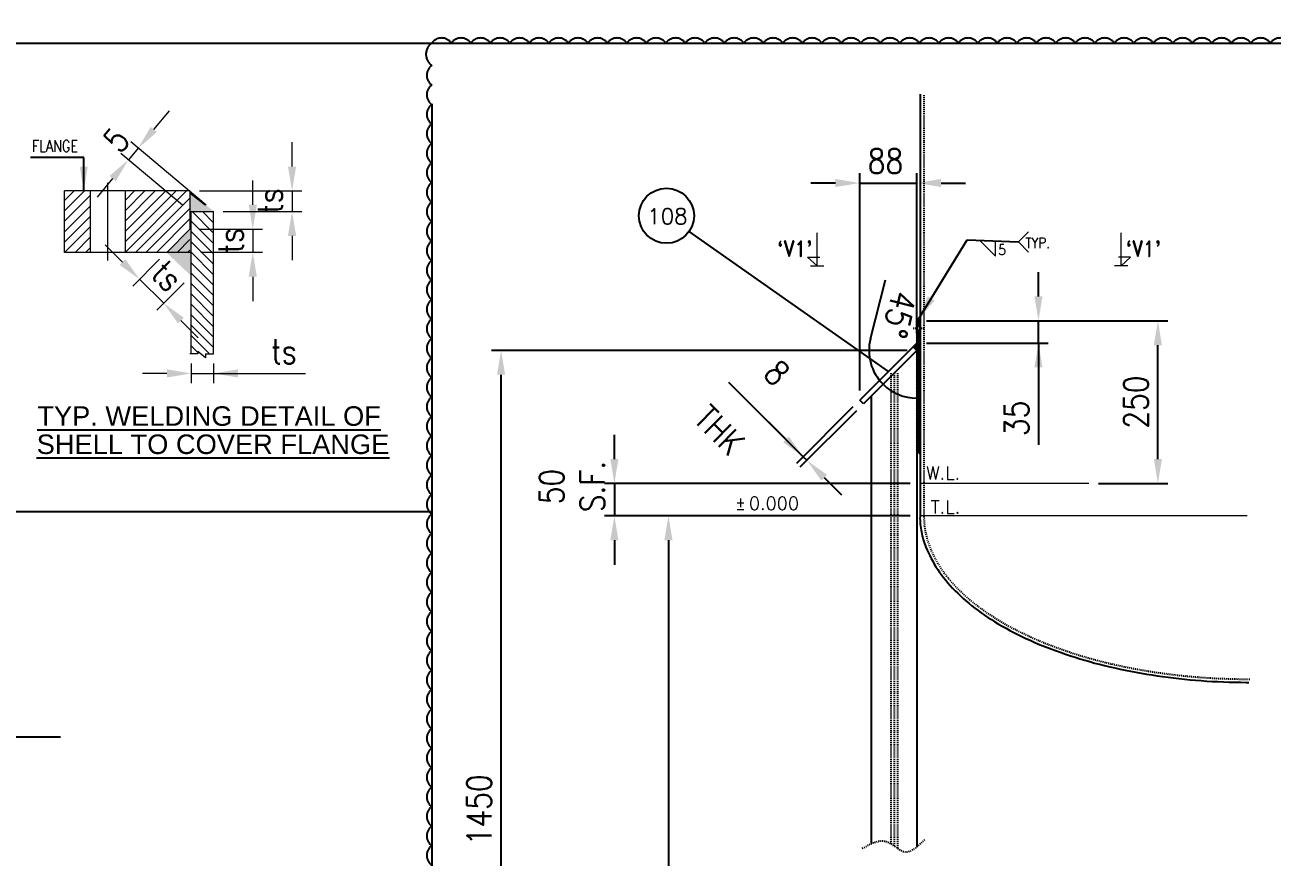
# Model space of a CAD drawing. Header units: inches. Extents: x -100737 to -99065, y -38026 to -37432.
# Drawn here: x -100535.1 to -100407.2, y -37823.9 to -37738.6 of the extents above; entities that cross this region are included whole.
import ezdxf
from ezdxf.enums import TextEntityAlignment as Align

# ---------------------------------------------------------------- set-up
doc = ezdxf.new("R2010")
doc.units = ezdxf.units.IN
doc.header["$LTSCALE"] = 200
doc.header["$MEASUREMENT"] = 0
for name, pattern in [('CENTER', [2, 1.25, -0.25, 0.25, -0.25]), ('CENTER2', [1.125, 0.75, -0.125, 0.125, -0.125]), ('DASHED', [0.75, 0.5, -0.25])]:
    doc.linetypes.add(name, pattern=pattern)
for name, color, linetype, lineweight in [('1 (CEN)', 1, 'CENTER2', 9), ('AM_5', 3, 'Continuous', 15), ('EQUIPMENT', 4, 'Continuous', 13), ('HAT', 8, 'Continuous', 9), ('OBJECT', 7, 'Continuous', 18), ('SEAM JOINT1', 4, 'SEAM', 13)]:
    doc.layers.add(name, color=color, linetype=linetype, lineweight=lineweight)
for name, color, linetype in [('CENTER', 1, 'CENTER'), ('DIM', 1, 'Continuous'), ('DIMENSION', 8, 'Continuous'), ('EQ', 7, 'Continuous'), ('EQPT', 6, 'Continuous'), ('hatch', 120, 'Continuous'), ('text', 3, 'Continuous'), ('WELD', 5, 'Continuous')]:
    doc.layers.add(name, color=color, linetype=linetype)
doc.styles.add('ARIAL', font='arial.ttf')
doc.styles.add('ROMAND', font='romand.shx', dxfattribs={"width": 0.8})
doc.styles.add('ROMANS', font='romans.shx', dxfattribs={"width": 0.85})
doc.styles.add('RS', font='ROMANS.shx', dxfattribs={"width": 0.8})
doc.styles.get("Standard").update_dxf_attribs({"font": 'romans.shx'})
doc.linetypes.add('SEAM', pattern='A,2,["X",Standard,S=1,R=0,X=0,Y=-0.5],2', length=4)
doc.linetypes.add('SEAM LINE', pattern='A,0.5,-0.2,["X",Standard,S=0.1,R=0,X=-0.1,Y=-0.05],-0.2', length=0.9)
doc.dimstyles.new('VEP-8', dxfattribs={"dimscale": 0, "dimtxt": 2.5, "dimasz": 2.5, "dimexe": 1, "dimexo": 1, "dimgap": 1, "dimtad": 1, "dimdec": 0, "dimlfac": 15, "dimzin": 9, "dimdsep": 46, "dimtxsty": 'ROMANS', "dimcen": 0, "dimclrd": 256, "dimclre": 256, "dimclrt": 3, "dimadec": 0, "dimazin": 2, "dimtfac": 1, "dimtdec": 1, "dimtmove": 0, "dimatfit": 3, "dimfxl": 1, "dimlwd": -1, "dimlwe": -1, "dimarcsym": 1})
doc.dimstyles.new('VEP-8$0', dxfattribs={"dimscale": 0, "dimtxt": 2.5, "dimasz": 2.5, "dimexe": 1, "dimexo": 1, "dimgap": 1, "dimtad": 1, "dimdec": 0, "dimlfac": 15, "dimzin": 9, "dimdsep": 46, "dimtxsty": 'ROMANS', "dimcen": 0, "dimclrd": 256, "dimclre": 256, "dimclrt": 3, "dimadec": 0, "dimazin": 2, "dimtfac": 1, "dimtdec": 1, "dimtmove": 0, "dimatfit": 3, "dimfxl": 1, "dimlwd": -1, "dimlwe": -1, "dimarcsym": 1})
pattern_1 = [(45, (-101006.26673, -37454.201988), (-0.0294627825, 0.0294627825), []), (135, (-101006.26673, -37454.201988), (-0.0294627825, -0.0294627825), [])]

# ---------------------------------------------------------------- blocks, each defined once
blk = doc.blocks.new('*D63')
at = {"layer": 'AM_5', "color": 8, "transparency": 16777216}
for p, q in [((-100518.01, -37773.33), (-100518.01, -37775.36)), ((-100515.72, -37773.34), (-100515.72, -37775.36)), ((-100520.51, -37774.36), (-100523.01, -37774.36)), ((-100518.01, -37774.36), (-100515.72, -37774.36)), ((-100515.72, -37774.36), (-100506.29, -37774.36)), ((-100513.22, -37774.36), (-100510.72, -37774.36))]:
    blk.add_line(p, q, dxfattribs=at)
for points in [[(-100520.51, -37774.78), (-100520.51, -37773.94), (-100518.01, -37774.36)], [(-100513.22, -37773.94), (-100513.22, -37774.78), (-100515.72, -37774.36)]]:
    blk.add_solid(points, dxfattribs=at)
at = {"layer": 'Defpoints', "color": 0, "transparency": 16777216}
for p in [(-100518.01, -37772.33), (-100515.72, -37772.34), (-100515.72, -37774.36)]:
    blk.add_point(p, dxfattribs=at)
at = {"layer": 'AM_5', "color": 3, "linetype": 'DASHED', "ltscale": 10, "transparency": 16777216, "insert": (-100508.5, -37772.11), "char_height": 2.5, "attachment_point": 5, "style": 'ROMANS'}
blk.add_mtext('ts', dxfattribs=at)
blk = doc.blocks.new('*D64')
at = {"layer": 'AM_5', "color": 8, "transparency": 16777216}
for p, q in [((-100507.67, -37753.15), (-100507.67, -37750.65)), ((-100517.15, -37755.65), (-100506.67, -37755.65)), ((-100507.67, -37755.65), (-100507.67, -37757.76)), ((-100514.72, -37757.76), (-100506.67, -37757.76)), ((-100507.67, -37760.26), (-100507.67, -37762.76))]:
    blk.add_line(p, q, dxfattribs=at)
for points in [[(-100508.09, -37753.15), (-100507.25, -37753.15), (-100507.67, -37755.65)], [(-100507.25, -37760.26), (-100508.09, -37760.26), (-100507.67, -37757.76)]]:
    blk.add_solid(points, dxfattribs=at)
at = {"layer": 'Defpoints', "color": 0, "transparency": 16777216}
for p in [(-100518.15, -37755.65), (-100515.72, -37757.76), (-100507.67, -37757.76)]:
    blk.add_point(p, dxfattribs=at)
at = {"layer": 'AM_5', "color": 3, "linetype": 'DASHED', "ltscale": 10, "transparency": 16777216, "insert": (-100509.92, -37756.7), "char_height": 2.5, "attachment_point": 5, "rotation": 90, "style": 'ROMANS'}
blk.add_mtext('ts', dxfattribs=at)
blk = doc.blocks.new('*D65')
at = {"layer": 'AM_5', "color": 8, "transparency": 16777216}
for p, q in [((-100511.7, -37757.07), (-100511.7, -37754.57)), ((-100517.15, -37759.57), (-100510.7, -37759.57)), ((-100511.7, -37759.57), (-100511.7, -37761.94)), ((-100517.01, -37761.94), (-100510.7, -37761.94)), ((-100511.7, -37764.44), (-100511.7, -37766.94))]:
    blk.add_line(p, q, dxfattribs=at)
for points in [[(-100512.12, -37757.07), (-100511.28, -37757.07), (-100511.7, -37759.57)], [(-100511.28, -37764.44), (-100512.12, -37764.44), (-100511.7, -37761.94)]]:
    blk.add_solid(points, dxfattribs=at)
at = {"layer": 'Defpoints', "color": 0, "transparency": 16777216}
for p in [(-100518.15, -37759.57), (-100518.01, -37761.94), (-100511.7, -37761.94)]:
    blk.add_point(p, dxfattribs=at)
at = {"layer": 'AM_5', "color": 3, "linetype": 'DASHED', "ltscale": 10, "transparency": 16777216, "insert": (-100513.95, -37760.76), "char_height": 2.5, "attachment_point": 5, "rotation": 90, "style": 'ROMANS'}
blk.add_mtext('ts', dxfattribs=at)
blk = doc.blocks.new('*D66')
at = {"layer": 'AM_5', "color": 8, "transparency": 16777216}
for p, q in [((-100521.85, -37749.35), (-100520.24, -37747.43)), ((-100516.48, -37757.11), (-100524.22, -37750.62)), ((-100518.92, -37757.11), (-100525.23, -37751.82)), ((-100523.45, -37751.26), (-100524.46, -37752.46)), ((-100526.07, -37754.38), (-100527.67, -37756.29))]:
    blk.add_line(p, q, dxfattribs=at)
for points in [[(-100522.17, -37749.08), (-100521.53, -37749.61), (-100523.45, -37751.26)], [(-100525.75, -37754.64), (-100526.39, -37754.11), (-100524.46, -37752.46)]]:
    blk.add_solid(points, dxfattribs=at)
at = {"layer": 'Defpoints', "color": 0, "transparency": 16777216}
for p in [(-100524.46, -37752.46), (-100518.15, -37757.76), (-100515.71, -37757.76)]:
    blk.add_point(p, dxfattribs=at)
at = {"layer": 'AM_5', "color": 3, "linetype": 'DASHED', "ltscale": 10, "transparency": 16777216, "insert": (-100525.68, -37750.42), "char_height": 2.5, "attachment_point": 5, "rotation": 50, "style": 'ROMANS'}
blk.add_mtext('5', dxfattribs=at)
blk = doc.blocks.new('*D67')
at = {"layer": 'AM_5', "color": 8, "transparency": 16777216}
for p, q in [((-100525.07, -37762.94), (-100526.84, -37761.17)), ((-100521.25, -37762.65), (-100524.01, -37765.41)), ((-100523.3, -37764.71), (-100520.83, -37767.17)), ((-100518.72, -37765.06), (-100521.54, -37767.88)), ((-100519.07, -37768.94), (-100517.3, -37770.71))]:
    blk.add_line(p, q, dxfattribs=at)
for points in [[(-100525.36, -37763.23), (-100524.78, -37762.64), (-100523.3, -37764.71)], [(-100518.77, -37768.65), (-100519.36, -37769.24), (-100520.83, -37767.17)]]:
    blk.add_solid(points, dxfattribs=at)
at = {"layer": 'Defpoints', "color": 0, "transparency": 16777216}
for p in [(-100520.54, -37761.94), (-100518.01, -37764.35), (-100520.83, -37767.17)]:
    blk.add_point(p, dxfattribs=at)
at = {"layer": 'AM_5', "color": 3, "linetype": 'DASHED', "ltscale": 10, "transparency": 16777216, "insert": (-100520.48, -37764.35), "char_height": 2.5, "attachment_point": 5, "rotation": 315, "style": 'ROMANS'}
blk.add_mtext('ts', dxfattribs=at)
blk = doc.blocks.new('*D100')
at = {"layer": 'Defpoints', "color": 0, "transparency": 16777216}
for p in [(-100486.23, -37772), (-100443.6, -37772), (-100448.24, -37867.9)]:
    blk.add_point(p, dxfattribs=at)
at = {"layer": 'DIMENSION', "transparency": 16777216}
for p, q in [((-100444.6, -37772), (-100487.23, -37772)), ((-100486.23, -37865.4), (-100486.23, -37774.5)), ((-100449.24, -37867.9), (-100487.23, -37867.9))]:
    blk.add_line(p, q, dxfattribs=at)
for points in [[(-100485.82, -37774.5), (-100486.65, -37774.5), (-100486.23, -37772)], [(-100486.65, -37865.4), (-100485.82, -37865.4), (-100486.23, -37867.9)]]:
    blk.add_solid(points, dxfattribs=at)
at = {"layer": 'DIMENSION', "color": 3, "linetype": 'DASHED', "ltscale": 10, "transparency": 16777216, "insert": (-100488.48, -37819.11), "char_height": 2.5, "attachment_point": 5, "rotation": 90, "style": 'ROMANS'}
blk.add_mtext('1450', dxfattribs=at)
blk = doc.blocks.new('*D98')
at = {"layer": 'Defpoints', "color": 0, "transparency": 16777216}
for p in [(-100443.6, -37754.84), (-100443.6, -37771.25), (-100449.45, -37777.1)]:
    blk.add_point(p, dxfattribs=at)
at = {"layer": 'DIMENSION', "transparency": 16777216}
for p, q in [((-100449.45, -37776.1), (-100449.45, -37753.84)), ((-100443.6, -37770.25), (-100443.6, -37753.84)), ((-100451.95, -37754.84), (-100454.45, -37754.84)), ((-100449.45, -37754.84), (-100443.6, -37754.84)), ((-100441.1, -37754.84), (-100438.6, -37754.84))]:
    blk.add_line(p, q, dxfattribs=at)
for points in [[(-100451.95, -37755.25), (-100451.95, -37754.42), (-100449.45, -37754.84)], [(-100441.1, -37754.42), (-100441.1, -37755.25), (-100443.6, -37754.84)]]:
    blk.add_solid(points, dxfattribs=at)
at = {"layer": 'DIMENSION', "color": 3, "linetype": 'DASHED', "ltscale": 10, "transparency": 16777216, "insert": (-100446.81, -37752.59), "char_height": 2.5, "attachment_point": 5, "style": 'ROMANS', "bg_fill": 3, "box_fill_scale": 1.25, "bg_fill_color": 256, "bg_fill_true_color": 13158600, "bg_fill_transparency": 0}
blk.add_mtext('88', dxfattribs=at)
blk = doc.blocks.new('*D99')
at = {"layer": 'Defpoints', "color": 0, "transparency": 16777216}
for p in [(-100443.6, -37768.97), (-100431.12, -37768.97), (-100443.6, -37771.25)]:
    blk.add_point(p, dxfattribs=at)
at = {"layer": 'DIMENSION', "transparency": 16777216}
for p, q in [((-100431.12, -37766.47), (-100431.12, -37763.97)), ((-100442.6, -37768.97), (-100430.12, -37768.97)), ((-100431.12, -37771.25), (-100431.12, -37768.97)), ((-100442.6, -37771.25), (-100430.12, -37771.25)), ((-100431.12, -37771.25), (-100431.12, -37781.69)), ((-100431.12, -37773.75), (-100431.12, -37776.25))]:
    blk.add_line(p, q, dxfattribs=at)
for points in [[(-100431.54, -37766.47), (-100430.71, -37766.47), (-100431.12, -37768.97)], [(-100430.71, -37773.75), (-100431.54, -37773.75), (-100431.12, -37771.25)]]:
    blk.add_solid(points, dxfattribs=at)
at = {"layer": 'DIMENSION', "color": 3, "linetype": 'DASHED', "ltscale": 10, "transparency": 16777216, "insert": (-100433.37, -37778.97), "char_height": 2.5, "attachment_point": 5, "rotation": 90, "style": 'ROMANS', "bg_fill": 3, "box_fill_scale": 1.25, "bg_fill_color": 256, "bg_fill_true_color": 13158600, "bg_fill_transparency": 0}
blk.add_mtext('35', dxfattribs=at)
blk = doc.blocks.new('*D90')
at = {"layer": 'Defpoints', "color": 0, "transparency": 16777216}
for p in [(-100443.27, -37788.97), (-100469.07, -37869.77), (-100450.64, -37869.77)]:
    blk.add_point(p, dxfattribs=at)
at = {"layer": 'DIMENSION', "ltscale": 10, "transparency": 16777216}
for p, q in [((-100444.27, -37788.97), (-100470.07, -37788.97)), ((-100469.07, -37791.47), (-100469.07, -37867.27)), ((-100451.64, -37869.77), (-100470.07, -37869.77))]:
    blk.add_line(p, q, dxfattribs=at)
at = {"layer": 'DIMENSION', "transparency": 16777216}
for points in [[(-100468.65, -37791.47), (-100469.49, -37791.47), (-100469.07, -37788.97)], [(-100469.49, -37867.27), (-100468.65, -37867.27), (-100469.07, -37869.77)]]:
    blk.add_solid(points, dxfattribs=at)
at = {"layer": 'DIMENSION', "color": 3, "linetype": 'DASHED', "ltscale": 10, "transparency": 16777216, "insert": (-100471.32, -37828.68), "char_height": 2.5, "attachment_point": 5, "rotation": 90, "style": 'ROMANS'}
blk.add_mtext('1212', dxfattribs=at)
blk = doc.blocks.new('*D92')
at = {"layer": 'Defpoints', "color": 0, "transparency": 16777216}
for p in [(-100443.27, -37768.97), (-100418.87, -37768.97), (-100425.96, -37785.64)]:
    blk.add_point(p, dxfattribs=at)
at = {"layer": 'DIMENSION', "ltscale": 10, "transparency": 16777216}
for p, q in [((-100442.27, -37768.97), (-100417.87, -37768.97)), ((-100418.87, -37783.14), (-100418.87, -37771.47)), ((-100424.96, -37785.64), (-100417.87, -37785.64))]:
    blk.add_line(p, q, dxfattribs=at)
at = {"layer": 'DIMENSION', "transparency": 16777216}
for points in [[(-100418.46, -37771.47), (-100419.29, -37771.47), (-100418.87, -37768.97)], [(-100419.29, -37783.14), (-100418.46, -37783.14), (-100418.87, -37785.64)]]:
    blk.add_solid(points, dxfattribs=at)
at = {"layer": 'DIMENSION', "color": 3, "linetype": 'DASHED', "ltscale": 10, "transparency": 16777216, "insert": (-100421.12, -37777.3), "char_height": 2.5, "attachment_point": 5, "rotation": 90, "style": 'ROMANS'}
blk.add_mtext('250', dxfattribs=at)
blk = doc.blocks.new('*D93')
at = {"layer": 'Defpoints', "color": 0, "transparency": 16777216}
for p in [(-100443.6, -37768.97), (-100443.6, -37772), (-100449.07, -37777.47), (-100444.87, -37776.73), (-100443.6, -37822.92)]:
    blk.add_point(p, dxfattribs=at)
at = {"layer": 'DIMENSION', "ltscale": 10, "transparency": 16777216}
blk.add_line((-100448.35, -37770.81), (-100446.82, -37764.75), dxfattribs=at)
for start, end in [(165.844, 225), (225, 270)]:
    blk.add_arc((-100443.6, -37772), 4.9, start, end, dxfattribs=at)
at = {"layer": 'DIMENSION', "color": 3, "linetype": 'DASHED', "ltscale": 10, "transparency": 16777216, "insert": (-100445.4, -37768.33), "char_height": 2.5, "attachment_point": 5, "rotation": 255.844, "style": 'ROMANS'}
blk.add_mtext('45%%d', dxfattribs=at)
blk = doc.blocks.new('*D94')
at = {"layer": 'Defpoints', "color": 0, "transparency": 16777216}
for p in [(-100443.27, -37785.64), (-100474.61, -37788.97), (-100443.27, -37788.97)]:
    blk.add_point(p, dxfattribs=at)
at = {"layer": 'DIMENSION', "ltscale": 10, "transparency": 16777216}
for p, q in [((-100474.61, -37783.14), (-100474.61, -37780.64)), ((-100444.27, -37785.64), (-100475.61, -37785.64)), ((-100474.61, -37785.64), (-100474.61, -37788.97)), ((-100444.27, -37788.97), (-100475.61, -37788.97)), ((-100474.61, -37791.47), (-100474.61, -37793.97))]:
    blk.add_line(p, q, dxfattribs=at)
at = {"layer": 'DIMENSION', "transparency": 16777216}
for points in [[(-100475.03, -37783.14), (-100474.2, -37783.14), (-100474.61, -37785.64)], [(-100474.2, -37791.47), (-100475.03, -37791.47), (-100474.61, -37788.97)]]:
    blk.add_solid(points, dxfattribs=at)
at = {"layer": 'DIMENSION', "color": 3, "linetype": 'DASHED', "ltscale": 10, "transparency": 16777216, "insert": (-100478.95, -37785.96), "char_height": 2.5, "attachment_point": 5, "rotation": 90, "style": 'ROMANS'}
blk.add_mtext('50\\PS.F.', dxfattribs=at)
blk = doc.blocks.new('*D207')
at = {"layer": 'Defpoints', "color": 0, "transparency": 16777216}
for p in [(-100449.45, -37777.1), (-100449.07, -37777.47), (-100454.87, -37783.27)]:
    blk.add_point(p, dxfattribs=at)
at = {"layer": 'DIMENSION', "transparency": 16777216}
for p, q in [((-100455.25, -37782.9), (-100462.86, -37775.28)), ((-100450.15, -37777.8), (-100455.95, -37783.6)), ((-100449.78, -37778.18), (-100455.58, -37783.98)), ((-100457.01, -37781.13), (-100458.78, -37779.36)), ((-100455.25, -37782.9), (-100454.87, -37783.27)), ((-100453.1, -37785.04), (-100451.33, -37786.81))]:
    blk.add_line(p, q, dxfattribs=at)
for points in [[(-100457.31, -37781.42), (-100456.72, -37780.83), (-100455.25, -37782.9)], [(-100452.81, -37784.75), (-100453.4, -37785.34), (-100454.87, -37783.27)]]:
    blk.add_solid(points, dxfattribs=at)
at = {"layer": 'DIMENSION', "color": 3, "linetype": 'DASHED', "ltscale": 10, "transparency": 16777216, "insert": (-100460.89, -37777.25), "char_height": 2.5, "attachment_point": 5, "rotation": 315, "style": 'ROMANS'}
blk.add_mtext('8\\P\\PTHK', dxfattribs=at)

msp = doc.modelspace()

# ---------------------------------------------------------------- hatches: boundary and pattern name
at = {"layer": 'HAT', "lineweight": 15}
h = msp.add_hatch(dxfattribs=at)
h.set_pattern_fill('ANSI31', color=256, scale=6.036124, style=0)
h.set_pattern_definition([(45, (-106211.0196, -41977.98496), (-0.53352302, 0.53352302), [])])
h.paths.add_polyline_path([(-100528.381, -37755.648), (-100531.011, -37755.648), (-100531.011, -37761.944), (-100529.129, -37761.944), (-100528.381, -37761.944)])
h = msp.add_hatch(dxfattribs=at)
h.set_pattern_fill('ANSI31', color=256, scale=6.036124, style=0)
h.set_pattern_definition([(45, (-103754.8177, -40754.0216), (-0.53352302, 0.53352302), [])])
h.paths.add_polyline_path([(-100518.153, -37755.648), (-100524.795, -37755.648), (-100524.795, -37761.944), (-100518.153, -37761.944)])
h = msp.add_hatch(dxfattribs=at)
h.set_pattern_fill('ANSI31', color=256, scale=6.036184, angle=90, style=0)
h.set_pattern_definition([(135, (-100561.47834, -37749.42066), (-0.533528, -0.533528), [])])
h.paths.add_polyline_path([(-100518.014, -37757.755), (-100518.014, -37772.339), (-100517.34, -37772.339), (-100517.34, -37772.097), (-100516.559, -37772.746), (-100516.559, -37772.339), (-100515.715, -37772.339), (-100515.715, -37757.755)])
at = {"layer": 'hatch', "lineweight": 15, "ltscale": 0.01}
for points in [[(-100518.153, -37755.74), (-100518.153, -37757.755), (-100515.715, -37757.739)], [(-100518.014, -37761.944), (-100520.567, -37761.944), (-100518.014, -37759.53)], [(-100518.014, -37761.944), (-100520.567, -37761.944), (-100518.014, -37764.359)]]:
    msp.add_hatch(color=256, dxfattribs=at).paths.add_polyline_path(points)
at = {"layer": 'WELD'}
h = msp.add_hatch(dxfattribs=at)
h.set_pattern_fill('ANSI37', color=256, scale=0.333333)
h.set_pattern_definition(pattern_1)
h.paths.add_polyline_path([(-100443.267, -37768.972), (-100443.267, -37768.638), (-100443.601, -37768.972)])
h = msp.add_hatch(dxfattribs=at)
h.set_pattern_fill('ANSI37', color=256, scale=0.333333)
h.set_pattern_definition([(45, (-98891.319683, -38061.451614), (-0.0294627825, 0.0294627825), []), (135, (-98891.319683, -38061.451614), (-0.0294627825, -0.0294627825), [])])
h.paths.add_polyline_path([(-100443.601, -37771.25), (-100443.978, -37771.627), (-100443.601, -37772.004)])

# ---------------------------------------------------------------- linework, layer by layer
for p, q in [((-100443.601, -37768.972), (-100443.267, -37768.638)), ((-100443.267, -37768.972), (-100443.601, -37768.972)), ((-100443.601, -37768.972), (-100443.601, -37822.919)), ((-100443.601, -37771.25), (-100449.448, -37777.097)), ((-100443.601, -37772.004), (-100449.071, -37777.474)), ((-100443.601, -37772.004), (-100443.978, -37771.627)), ((-100449.071, -37777.474), (-100449.448, -37777.097)), ((-100448.244, -37822.568), (-100448.244, -37776.647))]:
    msp.add_line(p, q)
msp.add_open_spline([(-100443.267, -37789.038, -0.905), (-100443.29, -37789.564, -0.905), (-100443.221, -37790.091, -0.905), (-100443.018, -37791.138, -0.905), (-100442.867, -37791.658, -0.905), (-100442.341, -37792.953, -0.905), (-100441.947, -37793.72, -0.905), (-100440.956, -37795.215, -0.905), (-100440.359, -37795.942, -0.905), (-100438.976, -37797.345, -0.905), (-100438.19, -37798.02, -0.905), (-100436.443, -37799.307, -0.905), (-100435.483, -37799.919, -0.905), (-100433.406, -37801.07, -0.905), (-100432.29, -37801.609, -0.905), (-100429.922, -37802.603, -0.905), (-100428.67, -37803.059, -0.905), (-100426.055, -37803.881, -0.905), (-100424.692, -37804.246, -0.905), (-100421.879, -37804.879, -0.905), (-100420.429, -37805.146, -0.905), (-100417.47, -37805.58, -0.905), (-100415.961, -37805.745, -0.905), (-100412.913, -37805.971, -0.905), (-100411.373, -37806.031, -0.905), (-100409.733, -37806.038, -0.905), (-100409.634, -37806.038, -0.905), (-100409.534, -37806.038, -0.905)], degree=3, knots=[6.2831853, 6.2831853, 6.2831853, 6.2831853, 6.3742748, 6.3742748, 6.4653643, 6.4653643, 6.6033343, 6.6033343, 6.7413042, 6.7413042, 6.8792741, 6.8792741, 7.0172441, 7.0172441, 7.155214, 7.155214, 7.293184, 7.293184, 7.4311539, 7.4311539, 7.5691238, 7.5691238, 7.7070938, 7.7070938, 7.8450637, 7.8450637, 7.8539816, 7.8539816, 7.8539816, 7.8539816])
at = {"layer": '1 (CEN)'}
msp.add_line((-100409.711, -37788.972), (-100443.267, -37788.972), dxfattribs=at)
at = {"layer": 'CENTER', "linetype": 'CENTER', "ltscale": 0.0001}
msp.add_line((-100445.922, -37774.326), (-100445.922, -37822.809), dxfattribs=at)
at = {"layer": 'CENTER'}
msp.add_line((-100558.68, -37811.617), (-100531.432, -37811.617), dxfattribs=at)
at = {"layer": 'DIMENSION', "color": 0, "linetype": 'DASHED'}
msp.add_line((-100493.34, -37446.708), (-100493.34, -37796.568), dxfattribs=at)
at = {"layer": 'DIMENSION'}
for p, q in [((-100706.947, -37740.486), (-100308.568, -37740.486)), ((-100493.34, -37788.539), (-100706.947, -37788.539)), ((-100493.34, -37796.568), (-100493.34, -37881.863))]:
    msp.add_line(p, q, dxfattribs=at)
at = {"layer": 'DIMENSION', "color": 7, "linetype": 'DASHED', "ltscale": 0.0001}
for p, q in [((-100446.256, -37774.326), (-100446.256, -37822.585)), ((-100445.589, -37774.326), (-100445.589, -37823.043))]:
    msp.add_line(p, q, dxfattribs=at)
at = {"layer": 'DIMENSION', "linetype": 'DASHED', "ltscale": 0.0001}
msp.add_ellipse((-100409.534, -37789.038, -0.905), major_axis=(-33.333, 0), ratio=0.5, start_param=0, end_param=1.5737782, dxfattribs=at)
at = {"layer": 'DIMENSION', "color": 4, "linetype": 'DASHED', "ltscale": 0.0001}
msp.add_spline([(-100449.187, -37823.066, -0.905), (-100446.707, -37822.364, -0.905), (-100444.851, -37823.397, -0.905), (-100442.755, -37822.14, -0.905)], degree=3, dxfattribs=at)
at = {"layer": 'EQ', "lineweight": 15}
for p, q in [((-100518.153, -37755.648, -0.033), (-100531.011, -37755.648, -0.033)), ((-100531.011, -37761.944, -0.033), (-100531.011, -37755.648, -0.033)), ((-100528.381, -37755.648, -0.033), (-100528.381, -37761.944, -0.033)), ((-100524.795, -37755.648, -0.033), (-100524.795, -37761.944, -0.033)), ((-100518.153, -37755.648, -0.033), (-100518.153, -37759.567, -0.033)), ((-100518.153, -37757.755, -0.033), (-100515.715, -37757.755, -0.033)), ((-100518.014, -37772.339, -0.033), (-100518.014, -37757.755, -0.033)), ((-100515.715, -37772.339, -0.033), (-100515.715, -37757.739, -0.033)), ((-100529.129, -37761.944, -0.033), (-100531.011, -37761.944, -0.033)), ((-100518.014, -37761.944, -0.033), (-100529.129, -37761.944, -0.033))]:
    msp.add_line(p, q, dxfattribs=at)
at = {"layer": 'EQUIPMENT', "color": 8, "lineweight": 15, "ltscale": 75}
for p, q in [((-100432.141, -37759.839, -0.905), (-100433.18, -37760.879, -0.905)), ((-100435.539, -37762.346, -0.905), (-100437.172, -37760.704, -0.905)), ((-100435.539, -37762.346, -0.905), (-100435.541, -37760.777, -0.905)), ((-100432.141, -37761.918, -0.905), (-100433.18, -37760.879, -0.905))]:
    msp.add_line(p, q, dxfattribs=at)
at = {"layer": 'hatch', "lineweight": 15, "ltscale": 0.01}
for p, q in [((-100518.153, -37755.836, -0.039), (-100516.569, -37757.058, -0.033)), ((-100517.34, -37772.339, -0.033), (-100518.153, -37772.339, -0.033)), ((-100516.559, -37772.746, -0.033), (-100517.34, -37772.097, -0.033)), ((-100517.34, -37772.097, -0.033), (-100517.34, -37772.339, -0.033)), ((-100516.559, -37772.339, -0.033), (-100515.715, -37772.339, -0.033)), ((-100516.559, -37772.339, -0.033), (-100516.559, -37772.746, -0.033))]:
    msp.add_line(p, q, dxfattribs=at)
at = {"layer": 'OBJECT', "color": 1, "linetype": 'CENTER2', "lineweight": 15, "ltscale": 5}
msp.add_line((-100526.588, -37754.827, -0.033), (-100526.588, -37762.765, -0.033), dxfattribs=at)
at = {"layer": 'OBJECT', "lineweight": 15, "ltscale": 0.8}
for p, q in [((-100422.639, -37763.342, -0.905), (-100422.639, -37759.941, -0.905)), ((-100421.961, -37763.342, -0.905), (-100423.317, -37763.342, -0.905)), ((-100421.674, -37762.446, -0.905), (-100422.915, -37762.446, -0.905)), ((-100421.674, -37762.446, -0.905), (-100422.639, -37763.342, -0.905))]:
    msp.add_line(p, q, dxfattribs=at)
at = {"layer": 'SEAM JOINT1', "linetype": 'SEAM LINE', "ltscale": 0.004}
msp.add_line((-100425.958, -37785.638, -0.915), (-100443.267, -37785.638, -0.915), dxfattribs=at)
at = {"layer": 'text', "color": 4}
msp.add_circle((-100469.272, -37758.193, -0.905), 2.824, dxfattribs=at)

# ---------------------------------------------------------------- texts
at = {"layer": 'DIMENSION', "color": 3, "style": 'ROMANS'}
msp.add_text('108', height=1.6, dxfattribs=at).set_placement((-100469.18, -37758.252, -0.905), align=Align.MIDDLE_CENTER)
at = {"layer": 'EQPT', "style": 'ARIAL'}
for s, p in [('%%UTYP. WELDING DETAIL OF', (-100533.798, -37779.729, -0.027)), ('%%USHELL TO COVER FLANGE', (-100533.862, -37782.623, -0.027))]:
    msp.add_text(s, height=2, dxfattribs=at).set_placement(p)
at = {"layer": 'OBJECT', "color": 3, "lineweight": 15, "style": 'RS'}
for s, height, width, p in [('FLANGE', 1.2, 0.8, (-100534.352, -37751.644, -0.033)), ('5', 1.067, 0.85, (-100435.24, -37762.215, -0.905)), ('TYP.', 1.0667, 0.85, (-100432.46, -37761.507, -0.905))]:
    msp.add_text(s, height=height, dxfattribs=dict(at, width=width)).set_placement(p)
at = {"layer": 'text', "color": 4, "style": 'ROMAND', "width": 0.85}
msp.add_text("`V1'", height=1.6, rotation=0.00011, dxfattribs=at).set_placement((-100420.363, -37762.378, -0.894), align=Align.CENTER)
at = {"layer": 'text', "style": 'ROMANS'}
for s, p in [('W.L.', (-100442.635, -37785.237, -0.915)), ('0.000', (-100460.819, -37788.354)), ('T.L.', (-100442.173, -37788.706, -0.915))]:
    msp.add_text(s, height=1.3333, dxfattribs=at).set_placement(p)
at = {"layer": 'text', "insert": (-100462.215, -37786.978), "char_height": 1.3333, "width": 2.53193, "attachment_point": 1, "style": 'ROMANS'}
msp.add_mtext('%%P', dxfattribs=at)

# ---------------------------------------------------------------- dimensions: what is measured, and where the dimension line sits
at = {"layer": 'AM_5'}
for base, p1, p2, angle, text, picture, middle in [((-100524.461, -37752.462, -0.017), (-100515.714, -37757.755, -0.033), (-100518.152, -37757.755, -0.033), 50, '5', '*D66', (-100523.957, -37751.862, -0.017)), ((-100507.67, -37757.755, -0.017), (-100518.153, -37755.648, -0.033), (-100515.715, -37757.755, -0.033), 90, 'ts', '*D64', (-100507.67, -37756.702, -0.017)), ((-100511.7, -37761.944, -0.017), (-100518.153, -37759.567, -0.033), (-100518.014, -37761.944, -0.033), 90, 'ts', '*D65', (-100511.7, -37760.756, -0.017)), ((-100520.834, -37767.174, -0.033), (-100520.54, -37761.944, -0.033), (-100518.014, -37764.353, -0.033), 135, 'ts', '*D67', (-100522.068, -37765.94, -0.033))]:
    dim = msp.add_linear_dim(base=base, p1=p1, p2=p2, angle=angle, text=text, dimstyle='VEP-8$0', override={"dimscale": 1, "dimclrd": 8, "dimclre": 8}, dxfattribs=at)
    dim.commit()
    dim.dimension.update_dxf_attribs({"geometry": picture, "text_midpoint": middle, "dimtype": 160})
dim = msp.add_linear_dim(base=(-100515.715, -37774.359, -0.033), p1=(-100518.014, -37772.327, -0.033), p2=(-100515.715, -37772.339, -0.033), text='ts', dimstyle='VEP-8$0', override={"dimscale": 1, "dimclrd": 8, "dimclre": 8}, dxfattribs=at)
dim.commit()
dim.dimension.update_dxf_attribs({"geometry": '*D63', "text_midpoint": (-100508.501, -37774.359, -0.033), "dimtype": 160})
at = {"layer": 'DIMENSION'}
dim = msp.add_linear_dim(base=(-100486.235, -37772.004), p1=(-100448.244, -37867.905), p2=(-100443.601, -37772.004), angle=90, text='1450', dimstyle='VEP-8$0', override={"dimscale": 1, "dimtxt": 2.5, "dimtxsty": 'ROMANS', "dimtfill": 0}, dxfattribs=at)
dim.commit()
dim.dimension.update_dxf_attribs({"geometry": '*D100', "text_midpoint": (-100486.235, -37819.109), "dimtype": 160})
at = {"layer": 'DIMENSION', "color": 0, "linetype": 'DASHED', "ltscale": 10}
dim = msp.add_linear_dim(base=(-100469.07, -37869.772, -0.915), p1=(-100443.267, -37788.972), p2=(-100450.639, -37869.772), angle=90, dimstyle='VEP-8$0', override={"dimscale": 1}, dxfattribs=at)
dim.commit()
dim.dimension.update_dxf_attribs({"geometry": '*D90', "text_midpoint": (-100469.07, -37828.677, -0.915), "dimtype": 160})

# ---------------------------------------------------------------- leaders
at = {"layer": 'DIM', "lineweight": 15, "ltscale": 0.8}
msp.add_leader([(-100529.028, -37755.648, -0.033), (-100529.028, -37752.203, -0.033), (-100534.498, -37752.203, -0.033)], dimstyle='VEP-8', override={"dimscale": 1, "dimadec": 0}, dxfattribs=at)

# ---------------------------------------------------------------- next in the draw order: dimensions: what is measured, and where the dimension line sits
at = {"layer": 'DIMENSION', "color": 7, "linetype": 'DASHED'}
dim = msp.add_linear_dim(base=(-100443.601, -37754.836, -0.905), p1=(-100449.448, -37777.097), p2=(-100443.601, -37771.25), text='88', dimstyle='VEP-8$0', override={"dimscale": 1, "dimtxt": 2.5, "dimlfac": 1, "dimtxsty": 'ROMANS', "dimfxl": 1.5, "dimtfill": 1}, dxfattribs=at)
dim.commit()
dim.dimension.update_dxf_attribs({"geometry": '*D98', "text_midpoint": (-100446.813, -37754.836, -0.905), "dimtype": 160})

# ---------------------------------------------------------------- next in the draw order: linework, layer by layer
msp.add_line((-100466.961, -37759.816, -0.905), (-100446.524, -37774.173), dxfattribs=at)
at = {"layer": 'OBJECT', "lineweight": 15, "ltscale": 0.8}
for p, q in [((-100453.827, -37763.342, -0.905), (-100453.827, -37759.941, -0.905)), ((-100454.792, -37762.446, -0.905), (-100453.827, -37763.342, -0.905)), ((-100454.792, -37762.446, -0.905), (-100453.551, -37762.446, -0.905)), ((-100454.505, -37763.342, -0.905), (-100453.149, -37763.342, -0.905))]:
    msp.add_line(p, q, dxfattribs=at)

# ---------------------------------------------------------------- next in the draw order: texts
at = {"layer": 'text', "color": 4, "style": 'ROMAND', "width": 0.85}
msp.add_text("`V1'", height=1.6, rotation=359.99989, dxfattribs=at).set_placement((-100456.103, -37762.378, -0.894), align=Align.CENTER)

# ---------------------------------------------------------------- next in the draw order: dimensions: what is measured, and where the dimension line sits
at = {"layer": 'DIMENSION', "color": 7, "linetype": 'DASHED'}
for base, p1, p2, angle, text, override, picture, middle, dimtype in [((-100431.123, -37768.972, -0.905), (-100443.601, -37771.25), (-100443.601, -37768.972), 90, '35', {"dimscale": 1, "dimtxt": 2.5, "dimlfac": 1, "dimtxsty": 'ROMANS', "dimfxl": 1.5, "dimtfill": 1}, '*D99', (-100431.123, -37778.97, -0.905), 160), ((-100454.87, -37783.273), (-100449.448, -37777.097), (-100449.071, -37777.474), 315, '8\\X\\PTHK', {"dimscale": 1, "dimtxt": 2.5, "dimgap": 0, "dimlfac": 1, "dimtxsty": 'ROMANS', "dimfxl": 1.5, "dimtfill": 0}, '*D207', (-100460.892, -37777.251), 161)]:
    dim = msp.add_linear_dim(base=base, p1=p1, p2=p2, angle=angle, text=text, dimstyle='VEP-8$0', override=override, dxfattribs=at)
    dim.commit()
    dim.dimension.update_dxf_attribs({"geometry": picture, "text_midpoint": middle, "dimtype": dimtype})

# ---------------------------------------------------------------- next in the draw order: hatches: boundary and pattern name
at = {"layer": 'DIMENSION', "linetype": 'DASHED', "ltscale": 10}
h = msp.add_hatch(dxfattribs=at)
h.set_pattern_fill('ANSI31', color=2, angle=15)
h.set_pattern_definition([(60, (-1067.02981, -30.21254), (-0.10825317547, 0.0625), [])])
h.paths.add_polyline_path([(-100443.601, -37768.972), (-100443.601, -37769.563), (-100443.267, -37769.563), (-100443.267, -37768.972)])
h.paths.add_polyline_path([(-100443.267, -37782.305), (-100443.267, -37769.963), (-100443.601, -37769.963), (-100443.601, -37782.305)])
h.paths.add_polyline_path([(-100490.36, -37823.327), (-100490.36, -37814.892), (-100486.61, -37814.892), (-100486.61, -37823.327)], flags=9)
h.paths.add_polyline_path([(-100449.158, -37750.711), (-100444.468, -37750.711), (-100444.468, -37754.461), (-100449.158, -37754.461)], flags=9)
h.paths.add_polyline_path([(-100435.248, -37781.315), (-100435.248, -37776.625), (-100431.498, -37776.625), (-100431.498, -37781.315)], flags=9)
h.paths.add_polyline_path([(-100442.912, -37766.118), (-100444.257, -37771.451), (-100447.894, -37770.534), (-100446.548, -37765.201)], flags=9)
at = {"layer": 'WELD'}
h = msp.add_hatch(dxfattribs=at)
h.set_pattern_fill('ANSI37', color=256, scale=0.333333)
h.set_pattern_definition(pattern_1)
h.paths.add_polyline_path([(-100443.267, -37768.972), (-100443.267, -37768.638), (-100443.601, -37768.972)])
h = msp.add_hatch(dxfattribs=at)
h.set_pattern_fill('ANSI37', color=256, scale=0.333333, angle=360)
h.set_pattern_definition([(45, (-101006.26673, -37447.53532), (-0.0294627825, 0.0294627825), []), (135, (-101006.26673, -37447.53532), (-0.0294627825, -0.0294627825), [])])
h.paths.add_polyline_path([(-100443.267, -37782.305), (-100443.267, -37782.638), (-100443.601, -37782.305)])

# ---------------------------------------------------------------- next in the draw order: linework, layer by layer
for p, q in [((-100443.267, -37745.712, -0.905), (-100443.267, -37789.038, -0.905)), ((-100443.601, -37768.972), (-100443.267, -37768.638)), ((-100443.601, -37782.305), (-100443.267, -37782.638))]:
    msp.add_line(p, q)
at = {"layer": 'CENTER', "linetype": 'CENTER', "ltscale": 0.0001}
msp.add_line((-100442.857, -37769.763, -2.683), (-100443.978, -37769.763, -2.683), dxfattribs=at)
at = {"layer": 'DIMENSION', "linetype": 'DASHED', "ltscale": 0.001}
msp.add_line((-100442.867, -37745.828, -0.905), (-100442.867, -37789.038, -0.905), dxfattribs=at)
at = {"layer": 'DIMENSION', "color": 6, "linetype": 'DASHED', "ltscale": 10}
for p, q in [((-100443.267, -37769.563, -2.683), (-100443.601, -37769.563, -2.683)), ((-100443.267, -37769.963, -2.683), (-100443.601, -37769.963, -2.683))]:
    msp.add_line(p, q, dxfattribs=at)
at = {"layer": 'DIMENSION', "color": 7, "linetype": 'DASHED'}
msp.add_line((-100443.601, -37782.305), (-100443.267, -37782.305), dxfattribs=at)
at = {"layer": 'DIMENSION', "color": 6, "linetype": 'DASHED', "ltscale": 10}
msp.add_lwpolyline([(-100493.34, -37824.784, -0.5206), (-100493.34, -37822.784, -0.5206), (-100493.34, -37820.784, -0.5206), (-100493.34, -37818.784, -0.5206), (-100493.34, -37816.784, -0.5206), (-100493.34, -37814.784, -0.5206), (-100493.34, -37812.784, -0.5206), (-100493.34, -37810.784, -0.5206), (-100493.34, -37808.784, -0.5206), (-100493.34, -37806.784, -0.5206), (-100493.34, -37804.784, -0.5206), (-100493.34, -37802.784, -0.5206), (-100493.34, -37800.784, -0.5206), (-100493.34, -37798.784, -0.5206), (-100493.34, -37796.784, -0.5206), (-100493.34, -37794.784, -0.5206), (-100493.34, -37792.784, -0.5206), (-100493.34, -37790.784, -0.5206), (-100493.34, -37788.784, -0.5206), (-100493.34, -37786.784, -0.5206), (-100493.34, -37784.784, -0.5206), (-100493.34, -37782.784, -0.5206), (-100493.34, -37780.784, -0.5206), (-100493.34, -37778.784, -0.5206), (-100493.34, -37776.784, -0.5206), (-100493.34, -37774.784, -0.5206), (-100493.34, -37772.784, -0.5206), (-100493.34, -37770.784, -0.5206), (-100493.34, -37768.784, -0.5206), (-100493.34, -37766.784, -0.5206), (-100493.34, -37764.784, -0.5206), (-100493.34, -37762.784, -0.5206), (-100493.34, -37760.784, -0.5206), (-100493.34, -37758.784, -0.5206), (-100493.34, -37756.784, -0.5206), (-100493.34, -37754.784, -0.5206), (-100493.34, -37752.784, -0.5206), (-100493.34, -37750.784, -0.5206), (-100493.34, -37748.784, -0.5206), (-100493.34, -37746.784, -0.5206), (-100493.34, -37744.784, -0.5206), (-100493.34, -37742.784, -0.5206), (-100493.34, -37740.486, -0.5206), (-100491.34, -37740.486, -0.5206), (-100489.34, -37740.486, -0.5206), (-100487.34, -37740.486, -0.5206), (-100485.34, -37740.486, -0.5206), (-100483.34, -37740.486, -0.5206), (-100481.34, -37740.486, -0.5206), (-100479.34, -37740.486, -0.5206), (-100477.34, -37740.486, -0.5206), (-100475.34, -37740.486, -0.5206), (-100473.34, -37740.486, -0.5206), (-100471.34, -37740.486, -0.5206), (-100469.34, -37740.486, -0.5206), (-100467.34, -37740.486, -0.5206), (-100465.34, -37740.486, -0.5206), (-100463.34, -37740.486, -0.5206), (-100461.34, -37740.486, -0.5206), (-100459.34, -37740.486, -0.5206), (-100457.34, -37740.486, -0.5206), (-100455.34, -37740.486, -0.5206), (-100453.34, -37740.486, -0.5206), (-100451.34, -37740.486, -0.5206), (-100449.34, -37740.486, -0.5206), (-100447.34, -37740.486, -0.5206), (-100445.34, -37740.486, -0.5206), (-100443.34, -37740.486, -0.5206), (-100441.34, -37740.486, -0.5206), (-100439.34, -37740.486, -0.5206), (-100437.34, -37740.486, -0.5206), (-100435.34, -37740.486, -0.5206), (-100433.34, -37740.486, -0.5206), (-100431.34, -37740.486, -0.5206), (-100429.34, -37740.486, -0.5206), (-100427.34, -37740.486, -0.5206), (-100425.34, -37740.486, -0.5206), (-100423.34, -37740.486, -0.5206), (-100421.34, -37740.486, -0.5206), (-100419.34, -37740.486, -0.5206), (-100417.34, -37740.486, -0.5206), (-100415.34, -37740.486, -0.5206), (-100413.34, -37740.486, -0.5206), (-100411.34, -37740.486, -0.5206), (-100409.34, -37740.486, -0.5206), (-100407.34, -37740.486, -0.5206), (-100405.34, -37740.486, -0.5206)], format="xyb", dxfattribs=at)

# ---------------------------------------------------------------- next in the draw order: dimensions: what is measured, and where the dimension line sits
at = {"layer": 'DIMENSION', "color": 0, "linetype": 'DASHED', "ltscale": 10}
dim = msp.add_angular_dim_2l(base=(-100444.868, -37776.734), line1=((-100443.601, -37772.004), (-100449.071, -37777.474)), line2=((-100443.601, -37768.972), (-100443.601, -37822.919)), dimstyle='VEP-8', override={"dimscale": 1}, dxfattribs=at)
dim.commit()
dim.dimension.update_dxf_attribs({"geometry": '*D93', "text_midpoint": (-100445.403, -37768.326)})
dim = msp.add_linear_dim(base=(-100418.874, -37768.972, -0.915), p1=(-100425.958, -37785.638, -0.915), p2=(-100443.267, -37768.972), angle=90, dimstyle='VEP-8$0', override={"dimscale": 1}, dxfattribs=at)
dim.commit()
dim.dimension.update_dxf_attribs({"geometry": '*D92', "text_midpoint": (-100421.124, -37777.305, -0.915)})
dim = msp.add_linear_dim(base=(-100474.614, -37788.972, -0.915), p1=(-100443.267, -37785.638, -0.915), p2=(-100443.267, -37788.972), angle=90, text='<>\\PS.F.', dimstyle='VEP-8$0', override={"dimscale": 1, "dimtxt": 2.5, "dimtxsty": 'ROMANS', "dimtfill": 0}, dxfattribs=at)
dim.commit()
dim.dimension.update_dxf_attribs({"geometry": '*D94', "text_midpoint": (-100474.614, -37785.958, -0.915), "dimtype": 160})

# ---------------------------------------------------------------- next in the draw order: leaders
at = {"layer": 'DIMENSION'}
msp.add_leader([(-100443.434, -37768.805, -0.905), (-100438.417, -37760.649, -0.905), (-100433.18, -37760.879, -0.905)], dimstyle='VEP-8', override={"dimscale": 1}, dxfattribs=at)

doc.saveas('drawing.dxf')
